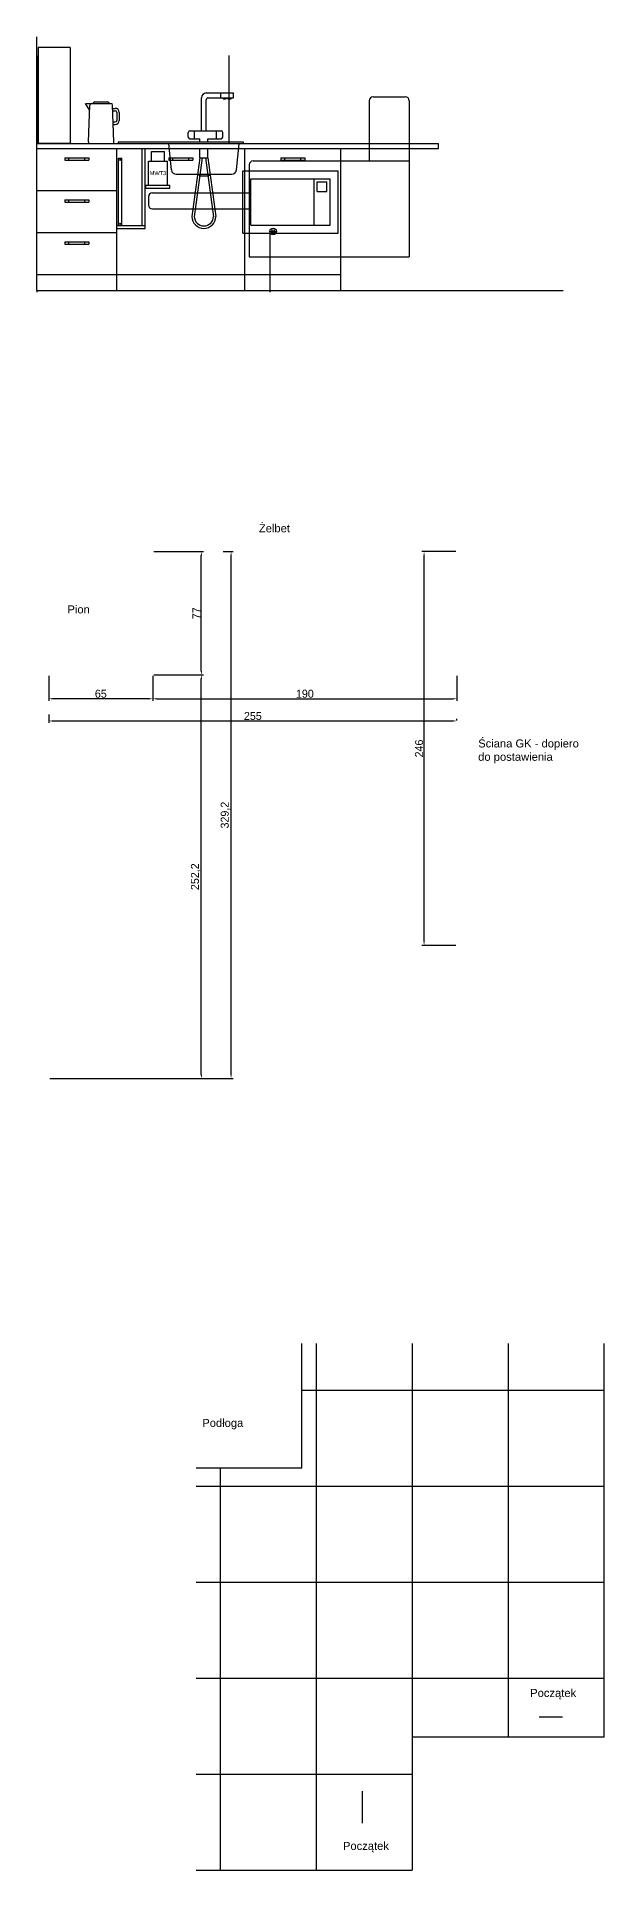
# Model space of a CAD drawing. Header units: millimetres. Extents: x 369 to 7898, y -3373 to 1610.
# Drawn here: x 4206 to 4560, y -856 to 290 of the extents above; entities that cross this region are included whole.
import ezdxf
from ezdxf.lldxf.tags import DXFTag

# ---------------------------------------------------------------- set-up
doc = ezdxf.new("R2010")
doc.units = ezdxf.units.MM
for name, color, linetype in [('Meble', 42, 'Continuous'), ('Meble wnętrze', 52, 'Continuous'), ('Płytki', 254, 'Continuous'), ('Urządzenia', 183, 'Continuous'), ('Usunięte', 10, 'Continuous')]:
    doc.layers.add(name, color=color, linetype=linetype)
doc.layers.add('Wymiar', color=7, linetype='Continuous', true_color=0x9e9e9e)
tags = doc.linetypes.add('03B018', pattern=[5.4, 2.16, -3.24]).pattern_tags.tags
tags[6:7] = [DXFTag(74, 4), DXFTag(75, 0), DXFTag(340, '0'), DXFTag(46, 1.0), DXFTag(50, 0.0), DXFTag(44, 0.0), DXFTag(45, 0.0)]
tags[4:5] = [DXFTag(74, 4), DXFTag(75, 0), DXFTag(340, '0'), DXFTag(46, 1.0), DXFTag(50, 0.0), DXFTag(44, 0.0), DXFTag(45, 0.0)]
doc.dimstyles.new('ISO-25', dxfattribs={"dimtxt": 2.5, "dimasz": 2.5, "dimexe": 1.25, "dimexo": 0.625, "dimtad": 1, "dimtxsty": 'Standard', "dimcen": 2.5, "dimadec": 0, "dimazin": 0, "dimtfac": 1, "dimtmove": 0, "dimatfit": 3, "dimfxl": 1, "dimarcsym": 0})

# ---------------------------------------------------------------- blocks, each defined once
blk = doc.blocks.new('*D642')
at = {"layer": 'Defpoints', "color": 0}
for p in [(4278.1, -108.7), (4308.4, -108.7), (4213.1, -360.9)]:
    blk.add_point(p, dxfattribs=at)
at = {"layer": 'Wymiar', "color": 0, "lineweight": -2}
for p, q in [((4278.7, -108.7), (4309.7, -108.7)), ((4308.4, -358.4), (4308.4, -111.2)), ((4213.7, -360.9), (4309.7, -360.9))]:
    blk.add_line(p, q, dxfattribs=at)
at = {"layer": 'Wymiar', "color": 0}
for points in [[(4308.9, -111.2), (4308, -111.2), (4308.4, -108.7)], [(4308, -358.4), (4308.9, -358.4), (4308.4, -360.9)]]:
    blk.add_solid(points, dxfattribs=at)
at = {"layer": 'Wymiar', "color": 0, "insert": (4304.9, -234.8), "char_height": 5, "attachment_point": 5, "rotation": 90}
blk.add_mtext('252,2', dxfattribs=at)
blk = doc.blocks.new('*D643')
at = {"layer": 'Defpoints', "color": 0}
for p in [(4278.1, -31.7), (4308.4, -31.7), (4278.1, -108.7)]:
    blk.add_point(p, dxfattribs=at)
at = {"layer": 'Wymiar', "color": 0, "lineweight": -2}
for p, q in [((4278.7, -31.7), (4309.7, -31.7)), ((4308.4, -106.2), (4308.4, -34.2)), ((4278.7, -108.7), (4309.7, -108.7))]:
    blk.add_line(p, q, dxfattribs=at)
at = {"layer": 'Wymiar', "color": 0}
for points in [[(4308.9, -34.2), (4308, -34.2), (4308.4, -31.7)], [(4308, -106.2), (4308.9, -106.2), (4308.4, -108.7)]]:
    blk.add_solid(points, dxfattribs=at)
at = {"layer": 'Wymiar', "color": 0, "insert": (4305.3, -70.2), "char_height": 5, "attachment_point": 5, "rotation": 90}
blk.add_mtext('77', dxfattribs=at)
blk = doc.blocks.new('*D644')
at = {"layer": 'Defpoints', "color": 0}
for p in [(4321.5, -31.7), (4327, -31.7), (4213.1, -360.9)]:
    blk.add_point(p, dxfattribs=at)
at = {"layer": 'Wymiar', "color": 0, "lineweight": -2}
for p, q in [((4322.1, -31.7), (4328.3, -31.7)), ((4327, -358.4), (4327, -34.2)), ((4213.7, -360.9), (4328.3, -360.9))]:
    blk.add_line(p, q, dxfattribs=at)
at = {"layer": 'Wymiar', "color": 0}
for points in [[(4327.4, -34.2), (4326.6, -34.2), (4327, -31.7)], [(4326.6, -358.4), (4327.4, -358.4), (4327, -360.9)]]:
    blk.add_solid(points, dxfattribs=at)
at = {"layer": 'Wymiar', "color": 0, "insert": (4323.5, -196.3), "char_height": 5, "attachment_point": 5, "rotation": 90}
blk.add_mtext('329,2', dxfattribs=at)
blk = doc.blocks.new('*D645')
at = {"layer": 'Defpoints', "color": 0}
for p in [(4447.6, -31.7), (4468.1, -31.7), (4468.1, -277.7)]:
    blk.add_point(p, dxfattribs=at)
at = {"layer": 'Wymiar', "color": 0, "lineweight": -2}
for p, q in [((4467.5, -31.7), (4446.3, -31.7)), ((4447.6, -275.2), (4447.6, -34.2)), ((4467.5, -277.7), (4446.3, -277.7))]:
    blk.add_line(p, q, dxfattribs=at)
at = {"layer": 'Wymiar', "color": 0}
for points in [[(4448, -34.2), (4447.2, -34.2), (4447.6, -31.7)], [(4447.2, -275.2), (4448, -275.2), (4447.6, -277.7)]]:
    blk.add_solid(points, dxfattribs=at)
at = {"layer": 'Wymiar', "color": 0, "insert": (4444.5, -154.7), "char_height": 5, "attachment_point": 5, "rotation": 90}
blk.add_mtext('246', dxfattribs=at)
blk = doc.blocks.new('*D646')
at = {"layer": 'Defpoints', "color": 0}
for p in [(4278.1, -108.7), (4468.1, -108.7), (4468.1, -123.6)]:
    blk.add_point(p, dxfattribs=at)
at = {"layer": 'Wymiar', "color": 0, "lineweight": -2}
for p, q in [((4278.1, -109.3), (4278.1, -124.9)), ((4468.1, -109.3), (4468.1, -124.9)), ((4280.6, -123.6), (4465.6, -123.6))]:
    blk.add_line(p, q, dxfattribs=at)
at = {"layer": 'Wymiar', "color": 0}
for points in [[(4280.6, -123.2), (4280.6, -124.1), (4278.1, -123.6)], [(4465.6, -124.1), (4465.6, -123.2), (4468.1, -123.6)]]:
    blk.add_solid(points, dxfattribs=at)
at = {"layer": 'Wymiar', "color": 0, "insert": (4373.1, -120.5), "char_height": 5, "attachment_point": 5}
blk.add_mtext('190', dxfattribs=at)
blk = doc.blocks.new('*D647')
at = {"layer": 'Defpoints', "color": 0}
for p in [(4213.1, -108.7), (4278.1, -108.7), (4213.1, -123.6)]:
    blk.add_point(p, dxfattribs=at)
at = {"layer": 'Wymiar', "color": 0, "lineweight": -2}
for p, q in [((4213.1, -109.3), (4213.1, -124.9)), ((4278.1, -109.3), (4278.1, -124.9)), ((4275.6, -123.6), (4215.6, -123.6))]:
    blk.add_line(p, q, dxfattribs=at)
at = {"layer": 'Wymiar', "color": 0}
for points in [[(4215.6, -123.2), (4215.6, -124.1), (4213.1, -123.6)], [(4275.6, -124.1), (4275.6, -123.2), (4278.1, -123.6)]]:
    blk.add_solid(points, dxfattribs=at)
at = {"layer": 'Wymiar', "color": 0, "insert": (4245.6, -120.5), "char_height": 5, "attachment_point": 5}
blk.add_mtext('65', dxfattribs=at)
blk = doc.blocks.new('*D648')
at = {"layer": 'Defpoints', "color": 0}
for p in [(4213.1, -132.9), (4468.1, -137.5), (4468.1, -137.8)]:
    blk.add_point(p, dxfattribs=at)
at = {"layer": 'Wymiar', "color": 0, "lineweight": -2}
for p, q in [((4213.1, -133.5), (4213.1, -138.7)), ((4215.6, -137.5), (4465.6, -137.5)), ((4468.1, -137.2), (4468.1, -136.2))]:
    blk.add_line(p, q, dxfattribs=at)
at = {"layer": 'Wymiar', "color": 0}
for points in [[(4215.6, -137.1), (4215.6, -137.9), (4213.1, -137.5)], [(4465.6, -137.9), (4465.6, -137.1), (4468.1, -137.5)]]:
    blk.add_solid(points, dxfattribs=at)
at = {"layer": 'Wymiar', "color": 0, "insert": (4340.6, -134.4), "char_height": 5, "attachment_point": 5}
blk.add_mtext('255', dxfattribs=at)
blk = doc.blocks.new('Z$W@#22704')
for p, q in [((0, 0), (0, 38.9)), ((0, 38.9), (59.5, 38.9)), ((59.5, 0), (59.5, 38.9)), ((5, 5), (5, 33.9)), ((5, 33.9), (54.5, 33.9)), ((44.5, 5), (44.5, 33.9)), ((46.5, 31.9), (52.5, 31.9)), ((46.5, 25.9), (46.5, 31.9)), ((46.5, 25.9), (52.5, 25.9)), ((52.5, 25.9), (52.5, 31.9)), ((54.5, 5), (54.5, 33.9)), ((0, 0), (59.5, 0)), ((5, 5), (54.5, 5))]:
    blk.add_line(p, q)
blk = doc.blocks.new('Z$W@#20142')
at = {"layer": 'Płytki'}
for p, q in [((20, 60), (0, 60)), ((0, 60), (0, 0)), ((20, 60), (20, 0)), ((20, 0), (0, 0))]:
    blk.add_line(p, q, dxfattribs=at)
blk = doc.blocks.new('Z$W@#31998')
for p, q in [((0, 25), (3.7, 25)), ((2.5, 20.6), (0, 25)), ((1.8, 1), (2.7, 24)), ((3.7, 25), (15.8, 25)), ((4.7, 25), (4.7, 25)), ((5.7, 26), (13.7, 26)), ((14.7, 25), (14.7, 25)), ((17.7, 1), (16.8, 24)), ((16.8, 22), (18.5, 22)), ((16.9, 20.5), (18.5, 20.5)), ((17.2, 13.5), (18.5, 13.5)), ((17.2, 12), (18.5, 12)), ((19.5, 19.5), (19.5, 14.5)), ((21, 19.5), (21, 14.5)), ((2.8, 0), (16.7, 0))]:
    blk.add_line(p, q)
for centre, radius, start, end in [((3.7, 24), 1, 90, 177.7094), ((5.7, 25), 1, 90, 180), ((13.7, 25), 1, 0, 90), ((15.8, 24), 1, 2.2906, 90), ((18.5, 19.5), 2.5, 0, 90), ((18.5, 19.5), 1, 0, 90), ((18.5, 14.5), 1, 270, 0), ((18.5, 14.5), 2.5, 270, 0), ((2.8, 1), 1, 177.7094, 270), ((16.7, 1), 1, 270, 2.2906)]:
    blk.add_arc(centre, radius, start, end)
blk = doc.blocks.new('Z$W@#12423')
for p, q in [((0, 1), (0, 0)), ((0, 1), (78, 1)), ((0, 0), (78, 0)), ((78, 1), (78, 0))]:
    blk.add_line(p, q)
blk = doc.blocks.new('Z$W@#25996')
for p, q in [((1.7, 3.7), (0, 20)), ((42.3, 3.7), (44, 20)), ((4.7, 1), (39.3, 1)), ((19, 1), (19, 0)), ((19, 0), (25, 0)), ((25, 1), (25, 0))]:
    blk.add_line(p, q)
for centre, start, end in [((4.7, 4), 186.009, 270), ((39.3, 4), 270, 353.991)]:
    blk.add_arc(centre, 3, start, end)
blk = doc.blocks.new('Z$W@#16687')
for p, q in [((8.3, 7), (8.3, 27.6)), ((11.3, 30.6), (28.3, 30.6)), ((11.3, 7), (11.3, 26.4)), ((12.5, 27.6), (28.3, 27.6)), ((20.3, 27.6), (20.3, 30.6)), ((21.8, 27), (21.8, 27.6)), ((21.8, 27), (23.8, 27)), ((23.8, 27), (23.8, 27.6)), ((24.8, 27), (24.8, 27.6)), ((24.8, 27), (26.8, 27)), ((26.8, 27), (26.8, 27.6)), ((28.3, 27.6), (28.3, 30.6)), ((0, 3), (0, 6)), ((1, 7), (20.6, 7)), ((1, 2), (7.3, 2)), ((4, 2), (4, 7)), ((7.3, 0), (7.3, 2)), ((12.3, 2), (20.6, 2)), ((12.3, 0), (12.3, 2)), ((17.6, 2), (17.6, 7)), ((21.6, 3), (21.6, 6))]:
    blk.add_line(p, q)
for centre, radius, start, end in [((11.3, 27.6), 3, 90, 180), ((12.5, 26.4), 1.19, 90, 180), ((1, 6), 1, 90, 180), ((1, 3), 1, 180, 270), ((20.6, 6), 1, 0, 90), ((20.6, 3), 1, 270, 0)]:
    blk.add_arc(centre, radius, start, end)
blk = doc.blocks.new('Z$W@#22549')
for p, q in [((5, 44), (5, 50)), ((10, 44), (10, 50)), ((5, 44), (0, 7.5)), ((6.5, 44), (1.5, 7.3)), ((5, 44), (10, 44)), ((8.5, 44), (13.5, 7.3)), ((10, 44), (15, 7.5))]:
    blk.add_line(p, q)
for radius in [7.5, 6]:
    blk.add_arc((7.5, 7.5), radius, 180, 0)
blk = doc.blocks.new('Z$W@#292')
for p, q in [((0, 1.5), (15, 1.5)), ((0, 1.5), (0, 0)), ((0, 0), (15, 0)), ((2.5, 0), (2.5, 1.5)), ((12.5, 0), (12.5, 1.5)), ((15, 1.5), (15, 0))]:
    blk.add_line(p, q)
blk = doc.blocks.new('Z$W@#27593')
for p, q in [((0, 0), (0, 88.9)), ((0, 88.9), (60, 88.9)), ((60, 0), (60, 88.9)), ((0, 10), (60, 10)), ((0, 0), (60, 0))]:
    blk.add_line(p, q)
blk.add_blockref('Z$W@#292', (22.5, 81.575))
blk = doc.blocks.new('Z$W@#22725')
for p, q in [((0, 0), (0, 88.9)), ((0, 88.9), (80, 88.9)), ((80, 0), (80, 88.9)), ((0, 10), (80, 10)), ((0, 0), (80, 0))]:
    blk.add_line(p, q)
blk.add_blockref('Z$W@#292', (32.5, 81.575))
blk = doc.blocks.new('Z$W@#13031')
for p, q in [((0, 0), (0, 88.9)), ((0, 88.9), (50, 88.9)), ((50, 0), (50, 88.9)), ((0, 62.6), (50, 62.6)), ((0, 36.3), (50, 36.3)), ((0, 10), (50, 10)), ((0, 0), (50, 0))]:
    blk.add_line(p, q)
for p in [(17.5, 81.575), (17.5, 55.275), (17.5, 28.975)]:
    blk.add_blockref('Z$W@#292', p)
blk = doc.blocks.new('Z$W@#15724')
for p, q in [((0, 0), (0, 42)), ((0, 42), (2, 42)), ((2, 0), (2, 42)), ((0, 0), (2, 0))]:
    blk.add_line(p, q)
for centre in [(1, 41), (1, 1)]:
    blk.add_circle(centre, 0.4)
blk = doc.blocks.new('Z$W@#26962')
for p, q in [((138, 97.5), (138, 60)), ((140.5, 100), (160.5, 100)), ((163, 97.5), (163, 0)), ((63, 57.5), (63, 0)), ((65.5, 60), (163, 60)), ((63, 0), (163, 0))]:
    blk.add_line(p, q)
at = {"linetype": '03B018'}
for p, q in [((0, 37.5), (0, 32.5)), ((2.5, 40), (63, 40)), ((2.5, 30), (63, 30))]:
    blk.add_line(p, q, dxfattribs=at)
for centre, start, end in [((140.5, 97.5), 90, 180), ((160.5, 97.5), 0, 90), ((65.5, 57.5), 90, 180)]:
    blk.add_arc(centre, 2.5, start, end)
for centre, start, end in [((2.5, 37.5), 90, 180), ((2.5, 32.5), 180, 270)]:
    blk.add_arc(centre, 2.5, start, end, dxfattribs=at)
blk = doc.blocks.new('Z$W@#11023')
for p, q in [((0, 0), (0, 15)), ((0, 15), (12, 15)), ((2, 21), (10, 21)), ((2, 15), (2, 21)), ((10, 15), (10, 21)), ((12, 0), (12, 15)), ((0, 0), (12, 0))]:
    blk.add_line(p, q)
at = {"insert": (6, 7.5), "char_height": 2.5, "width": 12, "attachment_point": 5}
blk.add_mtext('{\\fArial|b0|i0|c238|p0;MWT3}', dxfattribs=at)
blk = doc.blocks.new('Z$W@#22658')
for p, q in [((16, 1.8), (16, 50)), ((16, 50), (17.8, 50)), ((17.8, 0), (17.8, 50)), ((0, 1.8), (17.8, 1.8)), ((0, 0), (0, 1.8)), ((0, 0), (17.8, 0))]:
    blk.add_line(p, q)
blk = doc.blocks.new('Z$W@#23851')
for p, q in [((0, 1.8), (15, 1.8)), ((0, 0), (0, 1.8)), ((0, 0), (15, 0)), ((15, 0), (15, 1.8))]:
    blk.add_line(p, q)
blk = doc.blocks.new('Z$W@#2324')
for p, q in [((0, 0), (0, 3)), ((0, 3), (251, 3)), ((0, 0), (251, 0)), ((251, 0), (251, 3))]:
    blk.add_line(p, q)

msp = doc.modelspace()

# ---------------------------------------------------------------- linework, layer by layer
at = {"layer": 'Meble'}
msp.add_line((4205.524, 223.301), (4205.524, 290.083), dxfattribs=at)
at = {"layer": 'Płytki'}
for p, q in [((4205.524, 278.301), (4205.524, 223.301)), ((4325.524, 278.301), (4325.524, 223.301)), ((4205.524, 223.301), (4456.524, 223.301)), ((4205.524, 131.401), (4534.524, 131.401)), ((4205.524, 131.401), (4205.524, 130.401)), ((4371.243, -604.452), (4371.243, -526.452)), ((4380.243, -526.452), (4380.243, -855.652)), ((4440.243, -526.452), (4440.243, -855.652)), ((4500.243, -526.452), (4500.243, -772.452)), ((4560.243, -772.452), (4560.243, -526.452)), ((4371.243, -555.652), (4560.243, -555.652)), ((4371.243, -555.652), (4560.243, -555.652)), ((4371.243, -604.452), (4305.243, -604.452)), ((4320.243, -604.452), (4320.243, -855.652)), ((4320.243, -604.452), (4320.243, -855.652)), ((4305.243, -615.652), (4560.243, -615.652)), ((4305.243, -675.652), (4560.243, -675.652)), ((4305.243, -735.652), (4560.243, -735.652)), ((4560.243, -772.452), (4440.243, -772.452)), ((4305.243, -795.652), (4440.243, -795.652)), ((4305.243, -855.652), (4440.243, -855.652))]:
    msp.add_line(p, q, dxfattribs=at)
at = {"layer": 'Usunięte'}
for q in [(4355.324, 168.401), (4351.324, 130.401)]:
    msp.add_line((4351.324, 168.401), q, dxfattribs=at)
for radius in [2, 1]:
    msp.add_circle((4353.324, 168.401), radius, dxfattribs=at)

# ---------------------------------------------------------------- block references
at = {"layer": 'Meble'}
for name, p in [('Z$W@#2324', (4205.524, 220.301)), ('Z$W@#13031', (4205.524, 131.401)), ('Z$W@#22725', (4255.524, 131.401)), ('Z$W@#27593', (4335.524, 131.401))]:
    msp.add_blockref(name, p, dxfattribs=at)
at = {"layer": 'Meble wnętrze'}
for name, p in [('Z$W@#26962', (4275.324, 152.501)), ('Z$W@#22658', (4255.524, 170.301)), ('Z$W@#11023', (4275.324, 197.301)), ('Z$W@#25996', (4288.024, 203.101)), ('Z$W@#22549', (4302.524, 170.301)), ('Z$W@#15724', (4256.698, 172.101)), ('Z$W@#23851', (4273.824, 195.501))]:
    msp.add_blockref(name, p, dxfattribs=at)
at = {"layer": 'Urządzenia'}
for name, p in [('Z$W@#20142', (4206.524, 223.301)), ('Z$W@#16687', (4300.224, 224.301)), ('Z$W@#31998', (4236.14, 223.301)), ('Z$W@#12423', (4256.524, 223.301))]:
    msp.add_blockref(name, p, dxfattribs=at)
at = {"layer": 'Usunięte'}
msp.add_blockref('Z$W@#22704', (4334.324, 167.401), dxfattribs=at)

# ---------------------------------------------------------------- texts
at = {"color": 104, "char_height": 5, "attachment_point": 1}
for s, insert, width in [('{\\fArial|b0|i0|c238|p0;Żelbet}', (4344.381, -14.572), 64.10948), ('{\\fArial|b0|i0|c238|p0;Pion}', (4224.745, -65.281), 64.10948), ('{\\fArial|b0|i0|c238|p0;Ściana GK - dopiero do postawienia}', (4481.433, -149.039), 64.10948), ('{\\fArial|b0|i0|c238|p0;Podłoga}', (4309.01, -573.594), 64.10948), ('{\\fArial|b0|i0|c238|p0;Początek}', (4513.912, -742.325), 35.22546), ('{\\fArial|b0|i0|c238|p0;Początek}', (4396.916, -837.892), 35.22546)]:
    msp.add_mtext(s, dxfattribs=dict(at, insert=insert, width=width))

# ---------------------------------------------------------------- dimensions: what is measured, and where the dimension line sits
at = {"layer": 'Wymiar'}
for base, p1, p2, picture, middle in [((4327.031, -31.685), (4213.113, -360.885), (4321.492, -31.685), '*D644', (4323.489, -196.285)), ((4308.448, -31.685), (4278.113, -108.685), (4278.113, -31.685), '*D643', (4305.323, -70.185)), ((4447.59, -31.685), (4468.113, -277.685), (4468.113, -31.685), '*D645', (4444.465, -154.685)), ((4308.448, -108.685), (4213.113, -360.885), (4278.113, -108.685), '*D642', (4304.907, -234.785))]:
    dim = msp.add_linear_dim(base=base, p1=p1, p2=p2, angle=90, dimstyle='ISO-25', override={"dimtxt": 5}, dxfattribs=at)
    dim.commit()
    dim.dimension.update_dxf_attribs({"geometry": picture, "text_midpoint": middle})
for base, p1, p2, picture, middle in [((4213.113, -123.639), (4278.113, -108.685), (4213.113, -108.685), '*D647', (4245.613, -120.514)), ((4468.113, -123.639), (4278.113, -108.685), (4468.113, -108.685), '*D646', (4373.113, -120.514)), ((4468.113, -137.486), (4213.113, -132.871), (4468.113, -137.794), '*D648', (4340.613, -134.361))]:
    dim = msp.add_linear_dim(base=base, p1=p1, p2=p2, dimstyle='ISO-25', override={"dimtxt": 5}, dxfattribs=at)
    dim.commit()
    dim.dimension.update_dxf_attribs({"geometry": picture, "text_midpoint": middle})

# ---------------------------------------------------------------- leaders
at = {"layer": 'Wymiar', "color": 104}
for points in [[(4519.618, -759.797), (4534.088, -759.797)], [(4408.999, -806.111), (4408.999, -826.104)]]:
    msp.add_leader(points, dimstyle='ISO-25', override={"dimgap": 0.625, "dimtad": 0}, dxfattribs=at)

doc.saveas('drawing.dxf')
